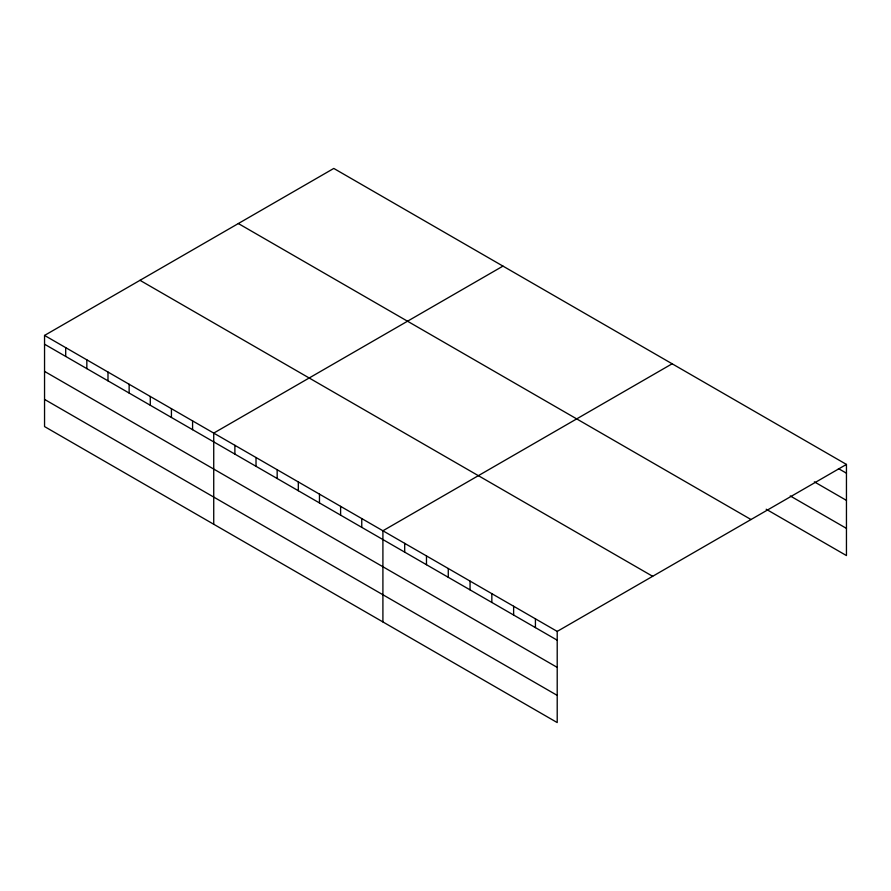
<?xml version="1.0" encoding="UTF-8"?>
<svg xmlns="http://www.w3.org/2000/svg" width="891" height="891" viewBox="0 0 891 891"><rect width="100%" height="100%" fill="white"/><g stroke="black" fill="none" stroke-linecap="round" stroke-linejoin="round"><path stroke-width="1.34" d="M557.209 667.381L557.209 631.407L44.55 335.428L44.55 426.577L557.209 722.568L557.209 667.381L44.55 371.391M766.182 509.229L846.45 555.572L846.45 464.423L333.791 168.432L44.55 335.428M502.97 266.108L213.729 433.104L213.729 524.253M672.148 363.784L382.907 530.78L382.907 621.929M557.209 631.407L846.45 464.423M838.42 468.566L846.45 473.199M814.341 481.842L846.45 500.386M790.261 495.953L846.45 528.385M238.343 223.541L751.002 519.531M139.998 280.32L652.658 576.299M44.55 344.216L557.209 640.195M44.55 399.402L557.209 695.381M535.424 618.833L535.424 627.62M513.628 606.248L513.628 615.035M491.843 593.673L491.843 602.461M470.058 581.099L470.058 589.875M448.273 568.514L448.273 577.301M426.477 555.939L426.477 564.716M404.692 543.354L404.692 552.142M361.757 518.573L361.757 527.349M340.607 506.355L340.607 515.143M319.468 494.149L319.468 502.936M298.318 481.942L298.318 490.729M277.168 469.735L277.168 478.512M256.018 457.517L256.018 466.305M234.879 445.311L234.879 454.098M192.579 420.897L192.579 429.674M171.428 408.691L171.428 417.467M150.289 396.473L150.289 405.26M129.139 384.266L129.139 393.054M107.989 372.059L107.989 380.847M86.839 359.853L86.839 368.629M65.7 347.635L65.7 356.422"/></g></svg>
